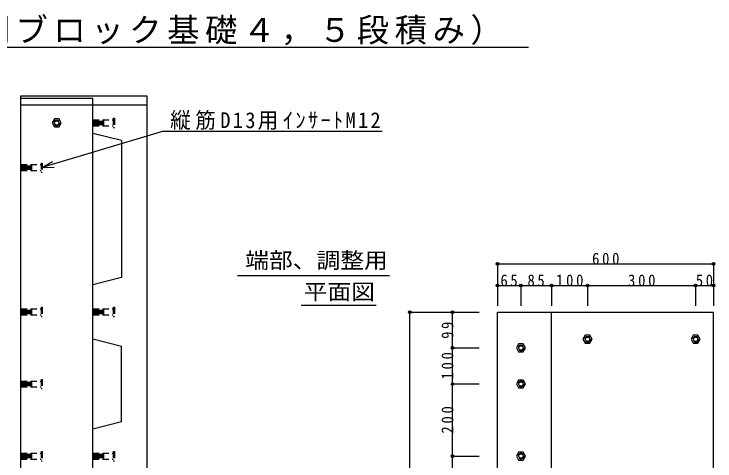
# Model space of a CAD drawing. Units: millimetres at full size, sheet at 1:15. Extents: x -2187 to 1457, y -1236 to 1290.
# Drawn here: x -489 to 1457, y 51 to 1290 of the extents above; entities that cross this region are included whole.
import ezdxf
from ezdxf.enums import TextEntityAlignment as Align

# ---------------------------------------------------------------- set-up
doc = ezdxf.new("R2010")
doc.units = ezdxf.units.MM
doc.header["$LTSCALE"] = 15
doc.header["$PDMODE"] = 32
doc.header["$PDSIZE"] = 7.5
doc.linetypes.add('DASHED1', pattern=[1.8, 1.2, -0.6])
doc.layers.add('0-1_躯体', color=3, linetype='DASHED1')
doc.layers.add('0-3_建具', color=7, linetype='Continuous')
doc.styles.add('ＭＳ ゴシック', font='')
doc.styles.get('ＭＳ ゴシック').set_extended_font_data('MS Gothic')

msp = doc.modelspace()

# ---------------------------------------------------------------- linework, layer by layer
at = {"layer": '0-1_躯体', "linetype": 'Continuous'}
for p, q in [((-470.9, 1057.03), (-270.9, 1057.03)), ((-120.9, 1063.28), (-120.9, -534.72)), ((-470.9, 1038.28), (-120.9, 1038.28)), ((-190.9, 939.28), (-270.9, 959.28)), ((-190.9, 939.28), (-190.9, 559.28)), ((-190.9, 559.28), (-270.9, 539.28)), ((853.08, 463.28), (1453.08, 463.28)), ((853.08, -534.72), (853.08, 463.28)), ((1003.08, -534.72), (1003.08, 463.28)), ((1453.08, -534.72), (1453.08, 463.28)), ((-270.9, 389.28), (-190.9, 369.28)), ((-190.9, 159.28), (-190.9, 369.28)), ((-190.9, 159.28), (-270.9, 139.28))]:
    msp.add_line(p, q, dxfattribs=at)
at = {"layer": '0-1_躯体'}
for p, q in [((-270.9, 996.53), (-213.9, 996.53)), ((-270.9, 994.28), (-240.9, 994.28)), ((-268.9, 994.28), (-268.9, 982.28)), ((-266.9, 994.28), (-266.9, 982.28)), ((-264.9, 994.28), (-264.9, 982.28)), ((-262.9, 994.28), (-262.9, 982.28)), ((-260.9, 994.28), (-260.9, 982.28)), ((-258.9, 994.28), (-258.9, 982.28)), ((-256.9, 994.28), (-256.9, 982.28)), ((-254.9, 994.28), (-254.9, 982.28)), ((-252.9, 994.28), (-252.9, 982.28)), ((-250.9, 994.28), (-250.9, 982.28)), ((-248.9, 994.28), (-248.9, 982.28)), ((-246.9, 994.28), (-246.9, 982.28)), ((-244.9, 994.28), (-244.9, 982.28)), ((-242.9, 994.28), (-242.9, 982.28)), ((-240.9, 994.28), (-240.9, 982.28)), ((-213.9, 1001.03), (-213.9, 975.53)), ((-270.9, 982.28), (-240.9, 982.28)), ((-270.9, 980.03), (-213.9, 980.03)), ((-213.9, 975.53), (-210.9, 975.53)), ((-413.9, 877.03), (-413.9, 851.53)), ((-470.9, 872.53), (-413.9, 872.53)), ((-470.9, 870.28), (-440.9, 870.28)), ((-470.9, 858.28), (-440.9, 858.28)), ((-468.9, 870.28), (-468.9, 858.28)), ((-466.9, 870.28), (-466.9, 858.28)), ((-464.9, 870.28), (-464.9, 858.28)), ((-462.9, 870.28), (-462.9, 858.28)), ((-460.9, 870.28), (-460.9, 858.28)), ((-458.9, 870.28), (-458.9, 858.28)), ((-456.9, 870.28), (-456.9, 858.28)), ((-454.9, 870.28), (-454.9, 858.28)), ((-452.9, 870.28), (-452.9, 858.28)), ((-450.9, 870.28), (-450.9, 858.28)), ((-448.9, 870.28), (-448.9, 858.28)), ((-446.9, 870.28), (-446.9, 858.28)), ((-444.9, 870.28), (-444.9, 858.28)), ((-442.9, 870.28), (-442.9, 858.28)), ((-440.9, 870.28), (-440.9, 858.28)), ((-470.9, 856.03), (-413.9, 856.03)), ((-413.9, 851.53), (-410.9, 851.53)), ((-470.9, 472.53), (-413.9, 472.53)), ((-470.9, 470.28), (-440.9, 470.28)), ((-468.9, 470.28), (-468.9, 458.28)), ((-466.9, 470.28), (-466.9, 458.28)), ((-464.9, 470.28), (-464.9, 458.28)), ((-462.9, 470.28), (-462.9, 458.28)), ((-460.9, 470.28), (-460.9, 458.28)), ((-458.9, 470.28), (-458.9, 458.28)), ((-456.9, 470.28), (-456.9, 458.28)), ((-454.9, 470.28), (-454.9, 458.28)), ((-452.9, 470.28), (-452.9, 458.28)), ((-450.9, 470.28), (-450.9, 458.28)), ((-448.9, 470.28), (-448.9, 458.28)), ((-446.9, 470.28), (-446.9, 458.28)), ((-444.9, 470.28), (-444.9, 458.28)), ((-442.9, 470.28), (-442.9, 458.28)), ((-440.9, 470.28), (-440.9, 458.28)), ((-413.9, 477.03), (-413.9, 451.53)), ((-270.9, 472.53), (-213.9, 472.53)), ((-270.9, 470.28), (-240.9, 470.28)), ((-268.9, 470.28), (-268.9, 458.28)), ((-266.9, 470.28), (-266.9, 458.28)), ((-264.9, 470.28), (-264.9, 458.28)), ((-262.9, 470.28), (-262.9, 458.28)), ((-260.9, 470.28), (-260.9, 458.28)), ((-258.9, 470.28), (-258.9, 458.28)), ((-256.9, 470.28), (-256.9, 458.28)), ((-254.9, 470.28), (-254.9, 458.28)), ((-252.9, 470.28), (-252.9, 458.28)), ((-250.9, 470.28), (-250.9, 458.28)), ((-248.9, 470.28), (-248.9, 458.28)), ((-246.9, 470.28), (-246.9, 458.28)), ((-244.9, 470.28), (-244.9, 458.28)), ((-242.9, 470.28), (-242.9, 458.28)), ((-240.9, 470.28), (-240.9, 458.28)), ((-213.9, 477.03), (-213.9, 451.53)), ((-470.9, 458.28), (-440.9, 458.28)), ((-470.9, 456.03), (-413.9, 456.03)), ((-413.9, 451.53), (-410.9, 451.53)), ((-270.9, 458.28), (-240.9, 458.28)), ((-270.9, 456.03), (-213.9, 456.03)), ((-213.9, 451.53), (-210.9, 451.53)), ((-470.9, 272.53), (-413.9, 272.53)), ((-413.9, 277.03), (-413.9, 251.53)), ((-470.9, 270.28), (-440.9, 270.28)), ((-470.9, 258.28), (-440.9, 258.28)), ((-470.9, 256.03), (-413.9, 256.03)), ((-468.9, 270.28), (-468.9, 258.28)), ((-466.9, 270.28), (-466.9, 258.28)), ((-464.9, 270.28), (-464.9, 258.28)), ((-462.9, 270.28), (-462.9, 258.28)), ((-460.9, 270.28), (-460.9, 258.28)), ((-458.9, 270.28), (-458.9, 258.28)), ((-456.9, 270.28), (-456.9, 258.28)), ((-454.9, 270.28), (-454.9, 258.28)), ((-452.9, 270.28), (-452.9, 258.28)), ((-450.9, 270.28), (-450.9, 258.28)), ((-448.9, 270.28), (-448.9, 258.28)), ((-446.9, 270.28), (-446.9, 258.28)), ((-444.9, 270.28), (-444.9, 258.28)), ((-442.9, 270.28), (-442.9, 258.28)), ((-440.9, 270.28), (-440.9, 258.28)), ((-413.9, 251.53), (-410.9, 251.53)), ((-470.9, 72.53), (-413.9, 72.53)), ((-470.9, 70.28), (-440.9, 70.28)), ((-468.9, 70.28), (-468.9, 58.28)), ((-466.9, 70.28), (-466.9, 58.28)), ((-464.9, 70.28), (-464.9, 58.28)), ((-462.9, 70.28), (-462.9, 58.28)), ((-460.9, 70.28), (-460.9, 58.28)), ((-458.9, 70.28), (-458.9, 58.28)), ((-456.9, 70.28), (-456.9, 58.28)), ((-454.9, 70.28), (-454.9, 58.28)), ((-452.9, 70.28), (-452.9, 58.28)), ((-450.9, 70.28), (-450.9, 58.28)), ((-448.9, 70.28), (-448.9, 58.28)), ((-446.9, 70.28), (-446.9, 58.28)), ((-444.9, 70.28), (-444.9, 58.28)), ((-442.9, 70.28), (-442.9, 58.28)), ((-440.9, 70.28), (-440.9, 58.28)), ((-413.9, 77.03), (-413.9, 51.53)), ((-270.9, 72.53), (-213.9, 72.53)), ((-270.9, 70.28), (-240.9, 70.28)), ((-268.9, 70.28), (-268.9, 58.28)), ((-266.9, 70.28), (-266.9, 58.28)), ((-264.9, 70.28), (-264.9, 58.28)), ((-262.9, 70.28), (-262.9, 58.28)), ((-260.9, 70.28), (-260.9, 58.28)), ((-258.9, 70.28), (-258.9, 58.28)), ((-256.9, 70.28), (-256.9, 58.28)), ((-254.9, 70.28), (-254.9, 58.28)), ((-252.9, 70.28), (-252.9, 58.28)), ((-250.9, 70.28), (-250.9, 58.28)), ((-248.9, 70.28), (-248.9, 58.28)), ((-246.9, 70.28), (-246.9, 58.28)), ((-244.9, 70.28), (-244.9, 58.28)), ((-242.9, 70.28), (-242.9, 58.28)), ((-240.9, 70.28), (-240.9, 58.28)), ((-213.9, 77.03), (-213.9, 51.53)), ((-470.9, 58.28), (-440.9, 58.28)), ((-470.9, 56.03), (-413.9, 56.03)), ((-413.9, 51.53), (-410.9, 51.53)), ((-270.9, 58.28), (-240.9, 58.28)), ((-270.9, 56.03), (-213.9, 56.03)), ((-213.9, 51.53), (-210.9, 51.53))]:
    msp.add_line(p, q, dxfattribs=at)
at = {"layer": '0-1_躯体', "linetype": 'Continuous'}
for points in [[(-470.9, -534.72), (-470.9, 1063.28), (-120.9, 1063.28)], [(-470.9, -528.47), (-270.9, -528.47), (-270.9, 1057.03)]]:
    msp.add_lwpolyline(points, dxfattribs=at)
at = {"layer": '0-1_躯体'}
for points in [[(-358.15, 988.28), (-364.53, 999.32), (-377.28, 999.32), (-383.65, 988.28), (-377.28, 977.24), (-364.53, 977.24)], [(1115.83, 388.28), (1109.46, 399.32), (1096.71, 399.32), (1090.33, 388.28), (1096.71, 377.24), (1109.46, 377.24)], [(1415.83, 388.28), (1409.46, 399.32), (1396.71, 399.32), (1390.33, 388.28), (1396.71, 377.24), (1409.46, 377.24)], [(930.83, 364.28), (924.46, 375.32), (911.71, 375.32), (905.33, 364.28), (911.71, 353.24), (924.46, 353.24)], [(930.83, 264.28), (924.46, 275.32), (911.71, 275.32), (905.33, 264.28), (911.71, 253.24), (924.46, 253.24)], [(930.83, 64.28), (924.46, 75.32), (911.71, 75.32), (905.33, 64.28), (911.71, 53.24), (924.46, 53.24)]]:
    msp.add_lwpolyline(points, close=True, dxfattribs=at)
for points in [[(-213.9, 1001.03), (-210.9, 1001.03), (-210.9, 975.53)], [(-413.9, 877.03), (-410.9, 877.03), (-410.9, 851.53)], [(-413.9, 477.03), (-410.9, 477.03), (-410.9, 451.53)], [(-213.9, 477.03), (-210.9, 477.03), (-210.9, 451.53)], [(-413.9, 277.03), (-410.9, 277.03), (-410.9, 251.53)], [(-413.9, 77.03), (-410.9, 77.03), (-410.9, 51.53)], [(-213.9, 77.03), (-210.9, 77.03), (-210.9, 51.53)]]:
    msp.add_lwpolyline(points, dxfattribs=at)
for centre in [(-370.9, 988.28), (1103.08, 388.28), (1403.08, 388.28), (918.08, 364.28), (918.08, 264.28), (918.08, 64.28)]:
    msp.add_circle(centre, 8, dxfattribs=at)
at = {"layer": '0-1_躯体', "linetype": 'Continuous'}
for centre in [(-370.9, 988.28), (1103.08, 388.28), (1403.08, 388.28), (918.08, 364.28), (918.08, 264.28), (918.08, 64.28)]:
    msp.add_circle(centre, 6, dxfattribs=at)
at = {"layer": '0-3_建具', "color": 2}
for p, q in [((-1243.59, 1198.36), (938.96, 1198.36)), ((131.34, 564.75), (553.3, 564.75)), ((515.82, 482.29), (308.3, 482.29))]:
    msp.add_line(p, q, dxfattribs=at)
at = {"layer": '0-3_建具'}
for p, q in [((-74.34, 965.21), (532.7, 965.21)), ((-410.9, 864.28), (-378.09, 865.67)), ((853.08, 597.4), (1453.08, 597.4)), ((853.08, 597.4), (853.08, 537.13)), ((1453.08, 597.4), (1453.08, 537.13)), ((853.08, 537.13), (918.08, 537.13)), ((853.08, 537.13), (853.08, 480.79)), ((918.08, 537.13), (918.08, 480.79)), ((918.08, 537.13), (1003.08, 537.13)), ((1003.08, 537.13), (1003.08, 480.79)), ((1003.08, 537.13), (1103.08, 537.13)), ((1103.08, 537.13), (1103.08, 480.79)), ((1103.08, 537.13), (1403.08, 537.13)), ((1403.08, 537.13), (1403.08, 480.79)), ((1403.08, 537.13), (1453.08, 537.13)), ((1453.08, 537.13), (1453.08, 480.79)), ((609.59, -534.72), (609.59, 463.28)), ((609.59, 463.28), (728.37, 463.28)), ((728.37, 364.28), (728.37, 463.28)), ((728.37, 463.28), (802.36, 463.28)), ((728.37, 264.28), (728.37, 364.28)), ((728.37, 364.28), (802.36, 364.28)), ((728.37, 64.28), (728.37, 264.28)), ((728.37, 264.28), (802.36, 264.28)), ((728.37, -35.72), (728.37, 64.28)), ((728.37, 64.28), (802.36, 64.28))]:
    msp.add_line(p, q, dxfattribs=at)
msp.add_lwpolyline([(-74.34, 965.21), (-410.9, 864.28), (-382.74, 881.17)], dxfattribs=at)
for p in [(853.08, 597.4), (1453.08, 597.4), (853.08, 537.13), (918.08, 537.13), (1003.08, 537.13), (1103.08, 537.13), (1403.08, 537.13), (1453.08, 537.13), (609.59, 463.28), (728.37, 463.28), (728.37, 364.28), (728.37, 264.28), (728.37, 64.28)]:
    msp.add_point(p, dxfattribs=at)

# ---------------------------------------------------------------- texts
at = {"layer": '0-3_建具', "style": 'ＭＳ ゴシック', "width": 1.1}
for s, p in [('端部、調整用', (152.47, 572.03)), ('平面図', (314.72, 484.78))]:
    msp.add_text(s, height=43.99, dxfattribs=at).set_placement(p, align=Align.BOTTOM_LEFT)
at = {"layer": '0-3_建具', "color": 3, "insert": (-1222.61, 1203.41), "char_height": 65.98, "attachment_point": 7, "style": 'ＭＳ ゴシック'}
msp.add_mtext('\\T1.17;即積み５（空洞ブロック基礎４，５段積み）\u3000', dxfattribs=at)
at = {"layer": '0-3_建具', "attachment_point": 7, "style": 'ＭＳ ゴシック'}
for s, insert, char_height in [('\\T1.22;\\W0.95;縦筋D13用ｲﾝｻｰﾄM12', (-55.76, 968.78), 43.99), ('\\T1.38;\\W0.9;600', (1115.58, 594.9), 32.99), ('\\T1.36;\\W0.9;65', (861.21, 534.63), 32.99), ('\\T1.36;\\W0.9;85', (936.21, 534.63), 32.99), ('\\T1.38;\\W0.9;100', (1015.58, 534.63), 32.99), ('\\T1.38;\\W0.9;300', (1215.58, 534.63), 32.99), ('\\T1.36;\\W0.9;50', (1403.71, 534.63), 32.99)]:
    msp.add_mtext(s, dxfattribs=dict(at, insert=insert, char_height=char_height))
at = {"layer": '0-3_建具', "char_height": 32.99, "attachment_point": 7, "rotation": 90, "style": 'ＭＳ ゴシック'}
for s, insert in [('\\T1.36;\\W0.9;99', (730.87, 389.4)), ('\\T1.38;\\W0.9;100', (730.87, 276.78)), ('\\T1.38;\\W0.9;200', (730.87, 126.78))]:
    msp.add_mtext(s, dxfattribs=dict(at, insert=insert))

doc.saveas('drawing.dxf')
